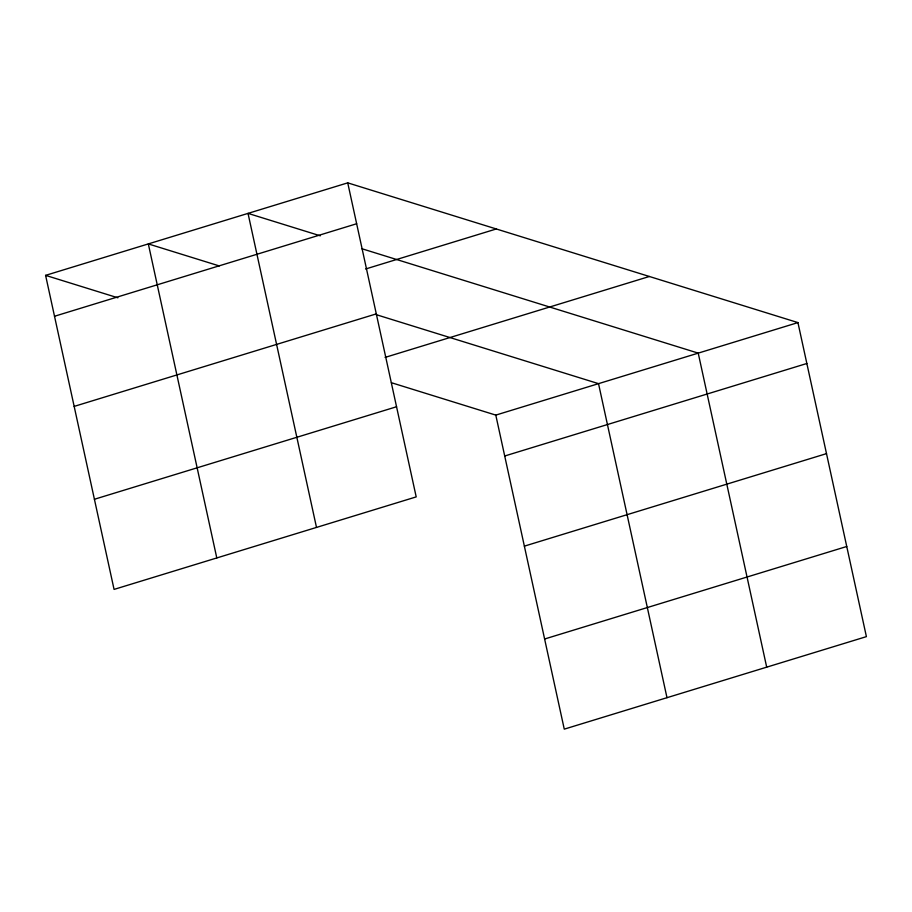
<?xml version="1.0" encoding="UTF-8"?>
<svg xmlns="http://www.w3.org/2000/svg" width="912" height="912" viewBox="0 0 912 912"><rect width="100%" height="100%" fill="white"/><g stroke="black" fill="none" stroke-linecap="round" stroke-linejoin="round"><path stroke-width="1.37" d="M347.734 182.856L416.203 496.892L114.068 589.403L45.6 275.367L347.734 182.856L797.932 322.597L866.4 636.633L564.266 729.144L495.797 415.108L391.408 382.709M54.515 316.259L356.649 223.748M365.609 268.994L496.299 228.969M74.168 406.399L376.303 313.876M385.081 357.413L649.367 276.484M94.415 499.263L396.549 406.752M495.797 415.108L797.932 322.597M504.712 456L806.846 363.489M524.366 546.14L826.5 453.629M544.612 639.004L846.746 546.493M320.306 235.82L248.03 213.385L316.498 527.421M361.79 248.702L698.227 353.126L766.696 667.162M219.256 265.928L148.325 243.914L216.794 557.95M376.063 314.606L598.523 383.656L666.991 697.691M45.6 275.367L117.876 297.802"/></g></svg>
